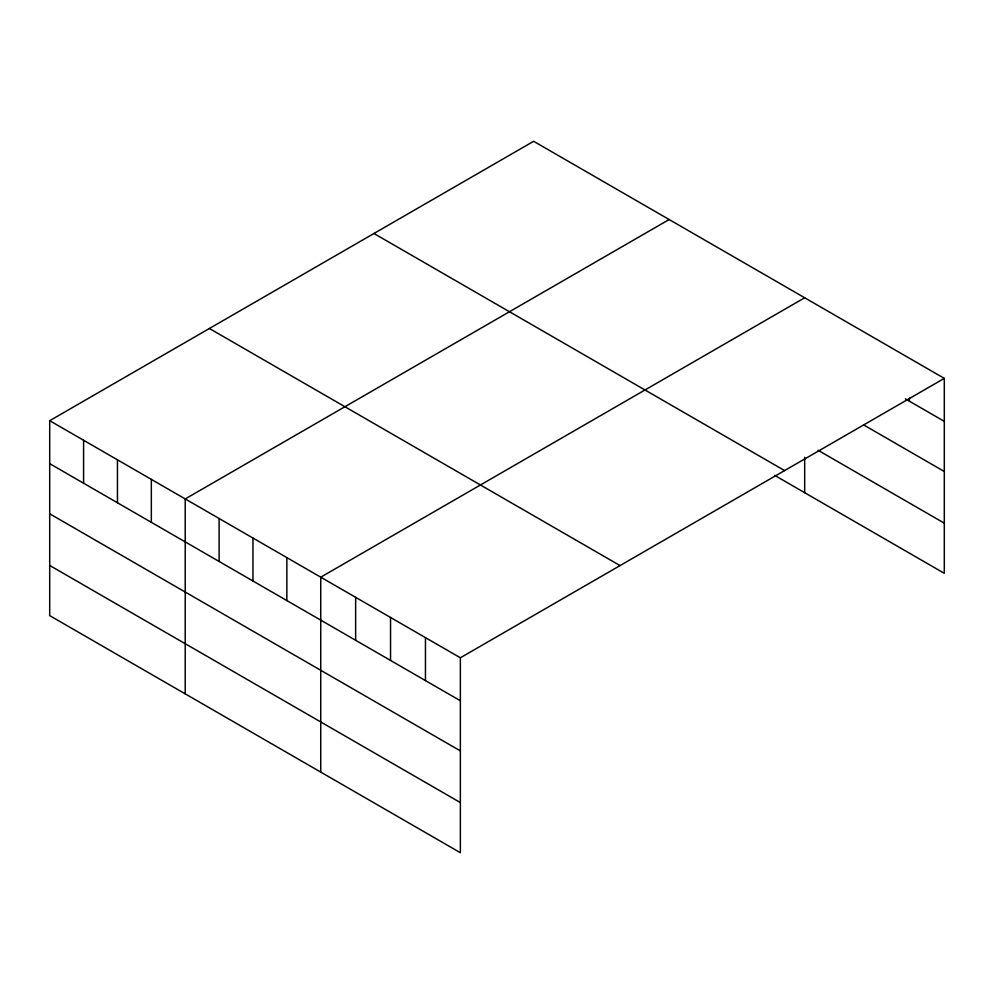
<?xml version="1.0" encoding="UTF-8"?>
<svg xmlns="http://www.w3.org/2000/svg" width="994" height="994" viewBox="0 0 994 994"><rect width="100%" height="100%" fill="white"/><g stroke="black" fill="none" stroke-linecap="round" stroke-linejoin="round"><path stroke-width="1.49" d="M49.7 420.698L460.359 657.779L460.359 852.703L49.7 615.621L49.7 420.698L533.641 141.297L944.3 378.379L944.3 573.302L774.711 475.393M669.161 219.537L185.219 498.938L185.219 693.862M804.68 297.778L320.739 577.179L320.739 772.102M460.359 657.779L944.3 378.379M905.372 398.867L944.3 421.344M863.749 424.985L944.3 471.491M818.099 450.294L944.3 523.155M373.943 233.491L784.601 470.584M209.399 328.492L620.057 565.586M49.7 463.651L460.359 700.745M49.7 513.799L460.359 750.892M49.7 565.462L460.359 802.556M909.398 398.122L909.398 401.191M804.68 457.302L804.68 492.701M425.457 637.626L425.457 680.592M390.543 617.473L390.543 660.438M355.641 597.332L355.641 640.285M286.856 557.609L286.856 600.575M252.973 538.052L252.973 581.005M219.102 518.495L219.102 561.448M151.337 479.369L151.337 522.335M117.454 459.812L117.454 502.765M83.583 440.255L83.583 483.208"/></g></svg>
